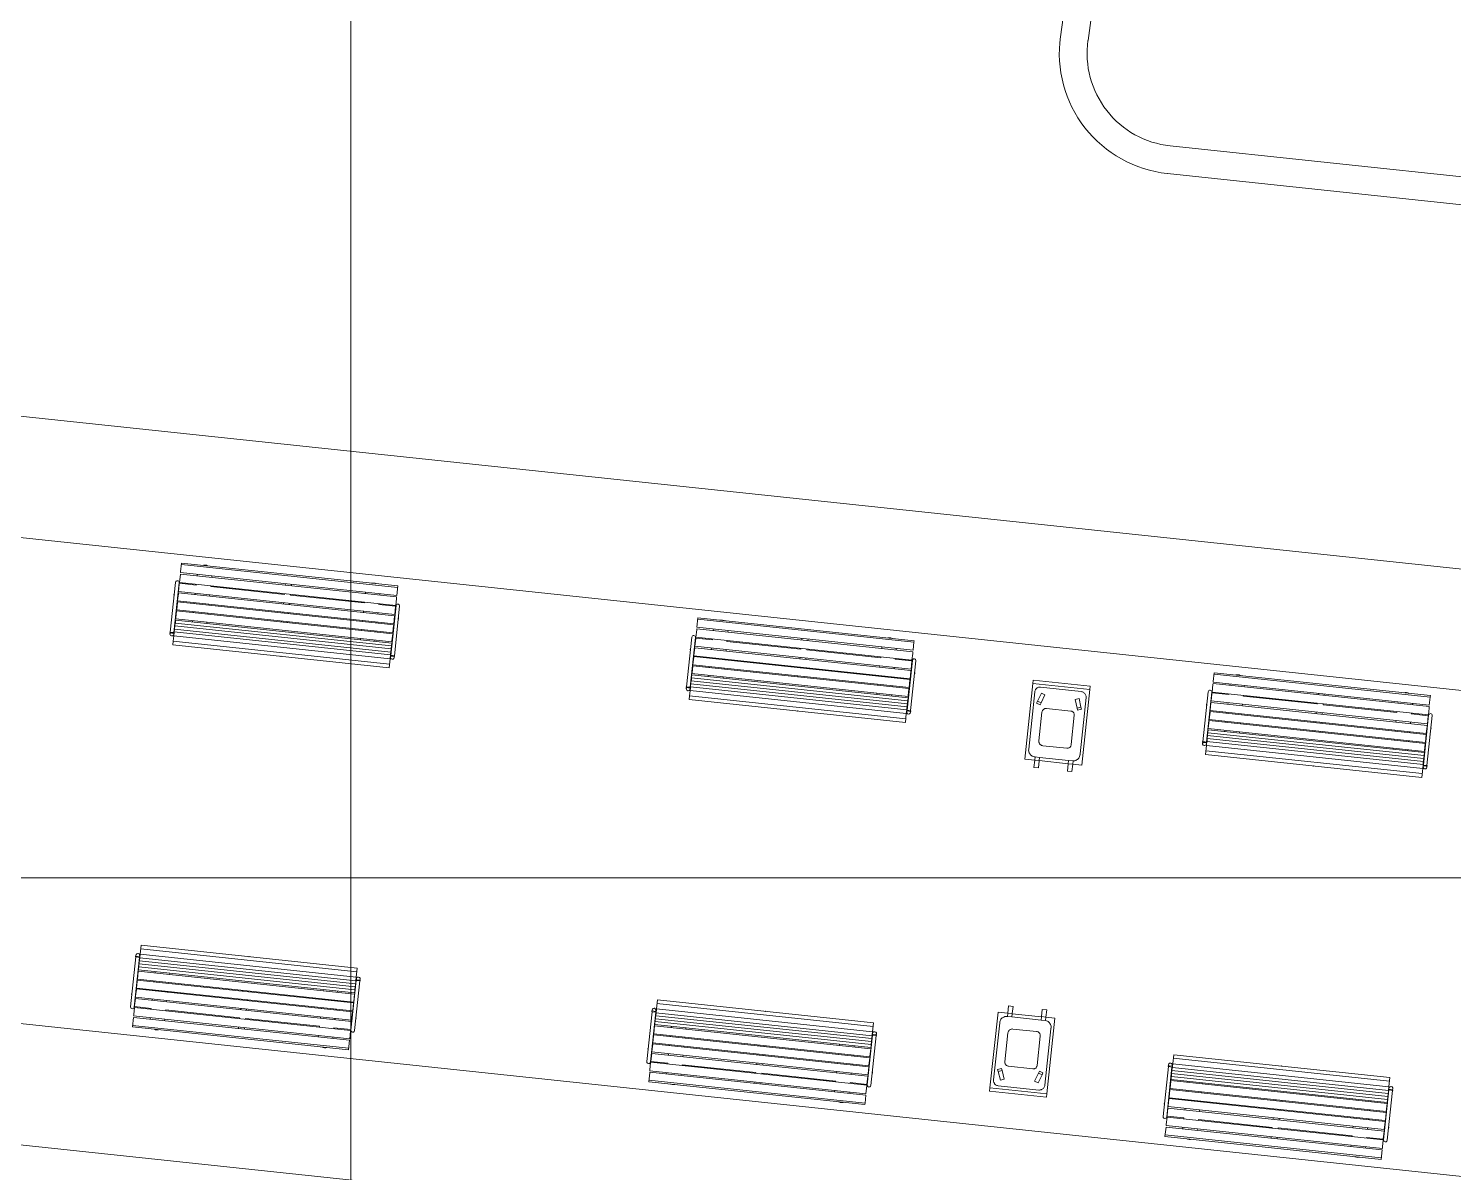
# Model space of a CAD drawing. Header units: metres. Extents: x 750 to 3116, y -341 to 1465.
# Drawn here: x 1615.86 to 1627.66, y 13.43 to 22.9 of the extents above; entities that cross this region are included whole.
import ezdxf

# ---------------------------------------------------------------- set-up
doc = ezdxf.new("R2010")
doc.units = ezdxf.units.M
for name, color, linetype, lineweight in [('Cycle road', 254, 'Continuous', 20), ('Footpath', 32, 'Continuous', 18), ('grid', 252, 'Continuous', 5), ('street fur', 33, 'Continuous', 15)]:
    doc.layers.add(name, color=color, linetype=linetype, lineweight=lineweight)

# ---------------------------------------------------------------- blocks, each defined once
blk = doc.blocks.new('Dustbin')
at = {"layer": 'street fur'}
for p, q in [((29865500, 12208874), (29865538, 12208874)), ((29865780, 12208874), (29865817, 12208874)), ((29865780, 12208846), (29865817, 12208846)), ((29865817, 12208846), (29865817, 12208873)), ((29865482, 12208396), (29865512, 12208407)), ((29865815, 12208396), (29865846, 12208385)), ((29865425, 12208243), (29865899, 12208243))]:
    blk.add_line(p, q, dxfattribs=at)
for points in [[(29865500, 12208873), (29865500, 12208874), (29865500, 12208934), (29865538, 12208934), (29865538, 12208874), (29865538, 12208873), (29865780, 12208873), (29865780, 12208874), (29865780, 12208934), (29865817, 12208934), (29865817, 12208874), (29865817, 12208873), (29865899, 12208873), (29865899, 12208243), (29865899, 12208216), (29865425, 12208216), (29865425, 12208243), (29865425, 12208873), (29865500, 12208873), (29865500, 12208846), (29865538, 12208846)], [(29865817, 12208846), (29865825, 12208846), (29865833, 12208844), (29865840, 12208842), (29865847, 12208838), (29865853, 12208834), (29865859, 12208829), (29865864, 12208823), (29865869, 12208817), (29865872, 12208810), (29865874, 12208803), (29865876, 12208795), (29865876, 12208787), (29865876, 12208311), (29865876, 12208305), (29865875, 12208299), (29865873, 12208294), (29865871, 12208289), (29865867, 12208284), (29865864, 12208280), (29865859, 12208276), (29865855, 12208273), (29865850, 12208270), (29865844, 12208269), (29865839, 12208268), (29865833, 12208267), (29865495, 12208267), (29865489, 12208268), (29865483, 12208269), (29865477, 12208271), (29865472, 12208273), (29865467, 12208277), (29865462, 12208281), (29865458, 12208285), (29865455, 12208290), (29865452, 12208295), (29865450, 12208301), (29865449, 12208307), (29865449, 12208313), (29865449, 12208781), (29865449, 12208796), (29865449, 12208796), (29865448, 12208788), (29865449, 12208781)], [(29865449, 12208796), (29865450, 12208804), (29865453, 12208811), (29865456, 12208818), (29865461, 12208824), (29865466, 12208830), (29865472, 12208835), (29865478, 12208839), (29865485, 12208843), (29865493, 12208845), (29865500, 12208846)]]:
    blk.add_lwpolyline(points, dxfattribs=at)
for points in [[(29865538, 12208846), (29865538, 12208873), (29865780, 12208873), (29865780, 12208846)], [(29865769, 12208437), (29865765, 12208437), (29865562, 12208437), (29865558, 12208437), (29865554, 12208438), (29865550, 12208439), (29865546, 12208441), (29865543, 12208443), (29865540, 12208446), (29865537, 12208449), (29865535, 12208453), (29865533, 12208456), (29865531, 12208460), (29865531, 12208465), (29865530, 12208469), (29865530, 12208713), (29865531, 12208718), (29865531, 12208722), (29865533, 12208726), (29865535, 12208730), (29865537, 12208734), (29865540, 12208737), (29865543, 12208740), (29865547, 12208743), (29865551, 12208745), (29865555, 12208746), (29865560, 12208747), (29865564, 12208747), (29865763, 12208747), (29865768, 12208747), (29865773, 12208746), (29865777, 12208744), (29865781, 12208742), (29865785, 12208740), (29865789, 12208737), (29865792, 12208733), (29865794, 12208729), (29865796, 12208725), (29865798, 12208721), (29865799, 12208716), (29865799, 12208711), (29865799, 12208471), (29865799, 12208467), (29865798, 12208462), (29865797, 12208458), (29865795, 12208454), (29865792, 12208450), (29865789, 12208447), (29865786, 12208444), (29865782, 12208441), (29865778, 12208439), (29865774, 12208438)], [(29865507, 12208423), (29865476, 12208412), (29865482, 12208396), (29865506, 12208326), (29865537, 12208337), (29865512, 12208407)], [(29865852, 12208401), (29865821, 12208412), (29865815, 12208396), (29865790, 12208327), (29865820, 12208315), (29865846, 12208385)]]:
    blk.add_lwpolyline(points, close=True, dxfattribs=at)

msp = doc.modelspace()

# ---------------------------------------------------------------- linework, layer by layer
at = {"layer": 'Cycle road', "color": 252, "linetype": 'Continuous', "lineweight": 20, "ltscale": 100, "true_color": 0x939598}
for p, q in [((1624.506, 23.562), (1624.404, 22.832)), ((1624.735, 23.538), (1624.632, 22.8))]:
    msp.add_line(p, q, dxfattribs=at)
at = {"layer": 'Cycle road', "color": 252, "true_color": 0x939598}
msp.add_line((1625.313, 21.928), (1679.299, 16.2), dxfattribs=at)
at = {"layer": 'Cycle road', "color": 252, "lineweight": 20, "true_color": 0x939598}
msp.add_line((1679.285, 15.97), (1625.289, 21.699), dxfattribs=at)
at = {"layer": 'Cycle road', "color": 252, "lineweight": 18, "true_color": 0x939598}
for p, q in [((1604.81, 20.855), (1631.457, 18.028)), ((1604.177, 14.889), (1630.824, 12.061))]:
    msp.add_line(p, q, dxfattribs=at)
at = {"layer": 'Cycle road', "color": 252, "lineweight": 20, "ltscale": 100, "true_color": 0x939598}
for radius in [1, 0.77]:
    msp.add_arc((1625.394, 22.694), radius, 172.0493, 263.9431, dxfattribs=at)
at = {"layer": 'Footpath', "color": 252, "true_color": 0x939598}
for p, q in [((1603.71, 19.967), (1632.346, 16.928)), ((1603.288, 15.989), (1631.924, 12.95))]:
    msp.add_line(p, q, dxfattribs=at)
at = {"layer": 'grid', "color": 252}
for points in [[(1618.528, -84.133), (1618.528, 115.867)], [(1493.528, 15.867), (1743.528, 15.867)]]:
    msp.add_lwpolyline(points, dxfattribs=at)
at = {"layer": 'street fur', "color": 252, "true_color": 0x939598}
for p, q in [((1617.118, 18.4), (1617.126, 18.474)), ((1618.914, 18.271), (1617.124, 18.461)), ((1618.916, 18.284), (1617.126, 18.474)), ((1617.076, 18.314), (1617.032, 17.902)), ((1617.062, 17.899), (1617.106, 18.311)), ((1617.101, 18.239), (1617.107, 18.298)), ((1617.107, 18.298), (1617.108, 18.304)), ((1617.108, 18.306), (1617.108, 18.304)), ((1617.247, 18.291), (1617.108, 18.306)), ((1617.109, 18.313), (1617.116, 18.383)), ((1617.109, 18.313), (1618.899, 18.123)), ((1618.906, 18.193), (1617.116, 18.383)), ((1617.117, 18.395), (1617.118, 18.4)), ((1617.117, 18.395), (1618.907, 18.205)), ((1617.248, 18.298), (1617.247, 18.291)), ((1617.257, 18.38), (1617.255, 18.368)), ((1617.375, 18.355), (1617.376, 18.368)), ((1617.988, 18.303), (1617.986, 18.291)), ((1618.036, 18.285), (1618.037, 18.298)), ((1617.093, 18.165), (1617.099, 18.219)), ((1617.096, 18.189), (1617.093, 18.189)), ((1617.096, 18.224), (1617.099, 18.224)), ((1617.1, 18.227), (1617.099, 18.224)), ((1617.099, 18.219), (1617.099, 18.224)), ((1618.89, 18.037), (1617.1, 18.227)), ((1617.101, 18.239), (1618.891, 18.049)), ((1617.24, 18.224), (1617.239, 18.212)), ((1617.358, 18.2), (1617.359, 18.212)), ((1617.367, 18.279), (1617.367, 18.286)), ((1617.978, 18.214), (1617.367, 18.279)), ((1617.979, 18.221), (1617.978, 18.214)), ((1618.028, 18.208), (1618.029, 18.215)), ((1618.639, 18.144), (1618.028, 18.209)), ((1618.649, 18.233), (1618.648, 18.22)), ((1618.767, 18.208), (1618.768, 18.22)), ((1618.905, 18.179), (1618.899, 18.123)), ((1618.906, 18.193), (1618.905, 18.186)), ((1618.905, 18.186), (1618.905, 18.179)), ((1618.916, 18.284), (1618.907, 18.205)), ((1617.078, 18.019), (1617.084, 18.078)), ((1618.874, 17.888), (1617.084, 18.078)), ((1617.085, 18.088), (1617.091, 18.148)), ((1617.085, 18.088), (1617.085, 18.086)), ((1618.875, 17.896), (1617.085, 18.086)), ((1617.091, 18.148), (1617.092, 18.152)), ((1618.882, 17.962), (1617.092, 18.152)), ((1617.093, 18.16), (1617.093, 18.165)), ((1617.093, 18.16), (1618.882, 17.97)), ((1617.224, 18.071), (1617.223, 18.063)), ((1617.232, 18.145), (1617.231, 18.138)), ((1617.342, 18.051), (1617.343, 18.058)), ((1617.35, 18.125), (1617.351, 18.133)), ((1617.963, 18.068), (1617.962, 18.06)), ((1617.971, 18.147), (1617.97, 18.135)), ((1618.012, 18.055), (1618.012, 18.062)), ((1618.019, 18.129), (1618.021, 18.142)), ((1618.632, 18.077), (1618.631, 18.064)), ((1618.64, 18.15), (1618.639, 18.143)), ((1618.75, 18.052), (1618.752, 18.064)), ((1618.759, 18.131), (1618.759, 18.138)), ((1618.898, 18.116), (1618.759, 18.131)), ((1618.902, 18.121), (1618.858, 17.708)), ((1618.888, 17.705), (1618.931, 18.118)), ((1618.898, 18.114), (1618.891, 18.049)), ((1618.898, 18.116), (1618.898, 18.114)), ((1617.071, 17.953), (1617.062, 17.872)), ((1617.071, 17.959), (1617.074, 17.984)), ((1617.071, 17.953), (1617.071, 17.959)), ((1618.86, 17.763), (1617.071, 17.953)), ((1618.863, 17.787), (1617.073, 17.977)), ((1617.074, 17.984), (1617.076, 18.001)), ((1618.866, 17.811), (1617.076, 18.001)), ((1617.077, 18.013), (1617.078, 18.019)), ((1617.077, 18.013), (1617.077, 18.011)), ((1618.867, 17.822), (1617.077, 18.011)), ((1617.215, 17.986), (1617.216, 17.997)), ((1617.335, 17.984), (1617.334, 17.974)), ((1617.955, 17.994), (1617.954, 17.986)), ((1618.004, 17.98), (1618.004, 17.988)), ((1618.624, 17.997), (1618.623, 17.99)), ((1618.742, 17.977), (1618.743, 17.985)), ((1618.881, 17.958), (1618.875, 17.898)), ((1618.882, 17.962), (1618.881, 17.958)), ((1618.889, 18.034), (1618.882, 17.97)), ((1618.889, 17.999), (1618.886, 18)), ((1618.89, 18.037), (1618.889, 18.034)), ((1618.889, 18.034), (1618.892, 18.034)), ((1621.393, 17.942), (1621.401, 18.02)), ((1621.393, 17.942), (1623.183, 17.752)), ((1623.19, 17.818), (1621.4, 18.008)), ((1623.191, 17.83), (1621.401, 18.02)), ((1617.029, 17.896), (1617.03, 17.902)), ((1617.029, 17.896), (1617.046, 17.894)), ((1617.047, 17.9), (1617.03, 17.902)), ((1617.045, 17.87), (1617.043, 17.87)), ((1617.046, 17.894), (1617.064, 17.892)), ((1617.047, 17.9), (1617.065, 17.898)), ((1617.054, 17.796), (1617.057, 17.827)), ((1617.057, 17.827), (1617.062, 17.871)), ((1617.057, 17.827), (1618.847, 17.637)), ((1618.852, 17.682), (1617.062, 17.872)), ((1617.062, 17.871), (1617.062, 17.872)), ((1618.855, 17.713), (1617.065, 17.903)), ((1618.858, 17.737), (1617.068, 17.927)), ((1618.607, 17.839), (1618.608, 17.849)), ((1618.616, 17.923), (1618.615, 17.915)), ((1618.727, 17.836), (1618.726, 17.826)), ((1618.735, 17.903), (1618.735, 17.911)), ((1618.868, 17.829), (1618.867, 17.824)), ((1618.867, 17.824), (1618.867, 17.822)), ((1618.868, 17.829), (1618.874, 17.888)), ((1618.875, 17.898), (1618.875, 17.896)), ((1621.351, 17.861), (1621.307, 17.448)), ((1621.337, 17.445), (1621.381, 17.858)), ((1621.376, 17.786), (1621.383, 17.85)), ((1621.383, 17.853), (1621.383, 17.85)), ((1621.523, 17.838), (1621.383, 17.853)), ((1621.384, 17.859), (1621.391, 17.922)), ((1621.384, 17.859), (1623.174, 17.669)), ((1621.392, 17.929), (1621.391, 17.922)), ((1623.182, 17.739), (1621.392, 17.929)), ((1621.523, 17.845), (1621.523, 17.838)), ((1621.532, 17.927), (1621.531, 17.914)), ((1621.642, 17.825), (1621.643, 17.832)), ((1622.254, 17.76), (1621.642, 17.825)), ((1621.65, 17.902), (1621.651, 17.914)), ((1622.263, 17.849), (1622.262, 17.837)), ((1622.311, 17.832), (1622.313, 17.844)), ((1623.191, 17.83), (1623.19, 17.818)), ((1617.054, 17.796), (1618.844, 17.607)), ((1618.855, 17.713), (1618.852, 17.687)), ((1618.889, 17.699), (1618.854, 17.703)), ((1618.856, 17.72), (1618.855, 17.713)), ((1618.873, 17.707), (1618.855, 17.709)), ((1618.856, 17.72), (1618.86, 17.763)), ((1618.864, 17.794), (1618.86, 17.763)), ((1618.864, 17.794), (1618.866, 17.811)), ((1618.873, 17.707), (1618.89, 17.705)), ((1618.889, 17.699), (1618.89, 17.705)), ((1621.368, 17.711), (1621.375, 17.771)), ((1621.371, 17.736), (1621.368, 17.736)), ((1621.368, 17.706), (1621.368, 17.711)), ((1621.368, 17.706), (1623.158, 17.516)), ((1621.372, 17.771), (1621.375, 17.77)), ((1621.375, 17.773), (1621.375, 17.771)), ((1623.165, 17.583), (1621.375, 17.773)), ((1621.376, 17.786), (1623.166, 17.596)), ((1621.516, 17.771), (1621.514, 17.759)), ((1621.634, 17.746), (1621.635, 17.758)), ((1622.254, 17.767), (1622.254, 17.76)), ((1622.303, 17.755), (1622.304, 17.762)), ((1622.915, 17.69), (1622.303, 17.755)), ((1622.924, 17.779), (1622.923, 17.767)), ((1623.042, 17.754), (1623.044, 17.766)), ((1623.18, 17.726), (1623.174, 17.669)), ((1623.181, 17.732), (1623.18, 17.726)), ((1623.182, 17.739), (1623.181, 17.732)), ((1623.19, 17.818), (1623.183, 17.756)), ((1623.183, 17.756), (1623.183, 17.752)), ((1618.852, 17.681), (1618.844, 17.607)), ((1618.852, 17.687), (1618.852, 17.682)), ((1618.852, 17.682), (1618.852, 17.681)), ((1618.87, 17.677), (1618.869, 17.677)), ((1621.353, 17.566), (1621.359, 17.624)), ((1623.149, 17.434), (1621.359, 17.624)), ((1621.36, 17.634), (1621.367, 17.694)), ((1621.36, 17.634), (1621.36, 17.632)), ((1623.15, 17.442), (1621.36, 17.632)), ((1623.157, 17.509), (1621.367, 17.699)), ((1621.367, 17.694), (1621.367, 17.699)), ((1621.499, 17.617), (1621.498, 17.61)), ((1621.507, 17.692), (1621.506, 17.684)), ((1621.618, 17.597), (1621.619, 17.605)), ((1621.626, 17.671), (1621.627, 17.679)), ((1622.238, 17.614), (1622.237, 17.606)), ((1622.247, 17.693), (1622.245, 17.681)), ((1622.287, 17.601), (1622.288, 17.609)), ((1622.295, 17.676), (1622.296, 17.688)), ((1622.908, 17.623), (1622.906, 17.611)), ((1622.916, 17.697), (1622.915, 17.69)), ((1623.026, 17.598), (1623.027, 17.61)), ((1623.034, 17.677), (1623.035, 17.684)), ((1623.173, 17.663), (1623.034, 17.677)), ((1623.177, 17.667), (1623.133, 17.255)), ((1623.163, 17.252), (1623.207, 17.664)), ((1623.165, 17.583), (1623.165, 17.581)), ((1623.173, 17.66), (1623.166, 17.596)), ((1623.173, 17.663), (1623.173, 17.66)), ((1621.341, 17.456), (1621.343, 17.474)), ((1621.343, 17.474), (1621.344, 17.482)), ((1623.133, 17.284), (1621.343, 17.474)), ((1621.344, 17.482), (1621.346, 17.499)), ((1621.346, 17.499), (1621.347, 17.506)), ((1623.136, 17.309), (1621.346, 17.499)), ((1621.347, 17.506), (1621.349, 17.523)), ((1621.349, 17.53), (1621.351, 17.547)), ((1621.349, 17.523), (1621.349, 17.53)), ((1623.138, 17.333), (1621.349, 17.523)), ((1623.141, 17.358), (1621.351, 17.547)), ((1621.352, 17.56), (1621.353, 17.566)), ((1621.352, 17.56), (1621.352, 17.558)), ((1623.142, 17.368), (1621.352, 17.558)), ((1621.49, 17.533), (1621.491, 17.543)), ((1621.611, 17.53), (1621.61, 17.52)), ((1622.23, 17.54), (1622.229, 17.532)), ((1622.279, 17.527), (1622.28, 17.535)), ((1622.892, 17.47), (1622.891, 17.462)), ((1622.899, 17.544), (1622.899, 17.536)), ((1623.018, 17.524), (1623.019, 17.531)), ((1623.157, 17.504), (1623.15, 17.444)), ((1623.157, 17.509), (1623.157, 17.504)), ((1623.164, 17.575), (1623.158, 17.516)), ((1623.164, 17.546), (1623.161, 17.546)), ((1623.165, 17.581), (1623.164, 17.575)), ((1623.165, 17.581), (1623.168, 17.58)), ((1625.66, 17.406), (1625.666, 17.469)), ((1625.667, 17.476), (1625.666, 17.469)), ((1627.457, 17.286), (1625.667, 17.476)), ((1625.668, 17.488), (1625.669, 17.493)), ((1625.668, 17.488), (1627.458, 17.298)), ((1625.669, 17.493), (1625.677, 17.566)), ((1627.465, 17.364), (1625.675, 17.554)), ((1627.467, 17.376), (1625.677, 17.566)), ((1625.808, 17.473), (1625.806, 17.461)), ((1621.322, 17.447), (1621.305, 17.448)), ((1621.305, 17.442), (1621.305, 17.448)), ((1621.305, 17.442), (1621.322, 17.441)), ((1621.32, 17.417), (1621.318, 17.417)), ((1621.322, 17.447), (1621.34, 17.445)), ((1621.322, 17.441), (1621.34, 17.439)), ((1621.329, 17.343), (1621.333, 17.373)), ((1621.333, 17.373), (1621.337, 17.417)), ((1621.333, 17.373), (1623.123, 17.183)), ((1621.338, 17.423), (1621.337, 17.418)), ((1623.127, 17.228), (1621.337, 17.418)), ((1621.337, 17.417), (1621.337, 17.418)), ((1621.338, 17.423), (1621.339, 17.432)), ((1621.339, 17.432), (1621.341, 17.449)), ((1621.341, 17.449), (1621.341, 17.456)), ((1623.131, 17.259), (1621.341, 17.449)), ((1622.883, 17.385), (1622.884, 17.395)), ((1623.003, 17.383), (1623.002, 17.372)), ((1623.01, 17.449), (1623.011, 17.457)), ((1623.139, 17.34), (1623.141, 17.358)), ((1623.143, 17.376), (1623.142, 17.37)), ((1623.142, 17.37), (1623.142, 17.368)), ((1623.143, 17.376), (1623.149, 17.43)), ((1623.149, 17.434), (1623.149, 17.43)), ((1623.15, 17.444), (1623.15, 17.442)), ((1625.627, 17.407), (1625.583, 16.994)), ((1625.613, 16.991), (1625.656, 17.404)), ((1625.652, 17.332), (1625.658, 17.39)), ((1625.658, 17.39), (1625.659, 17.396)), ((1625.659, 17.399), (1625.659, 17.396)), ((1625.798, 17.384), (1625.659, 17.399)), ((1625.66, 17.406), (1627.45, 17.216)), ((1625.799, 17.391), (1625.798, 17.384)), ((1625.917, 17.371), (1625.918, 17.378)), ((1626.529, 17.307), (1625.918, 17.371)), ((1625.926, 17.448), (1625.927, 17.461)), ((1626.539, 17.396), (1626.537, 17.383)), ((1626.587, 17.378), (1626.588, 17.39)), ((1627.465, 17.364), (1627.458, 17.298)), ((1627.467, 17.376), (1627.465, 17.364)), ((1621.329, 17.343), (1623.119, 17.153)), ((1623.131, 17.259), (1623.127, 17.228)), ((1623.165, 17.251), (1623.13, 17.255)), ((1623.147, 17.247), (1623.13, 17.249)), ((1623.131, 17.266), (1623.137, 17.316)), ((1623.131, 17.266), (1623.131, 17.259)), ((1623.137, 17.316), (1623.139, 17.34)), ((1623.164, 17.245), (1623.147, 17.247)), ((1623.164, 17.245), (1623.165, 17.251)), ((1625.642, 17.24), (1625.636, 17.179)), ((1625.642, 17.24), (1625.643, 17.245)), ((1625.643, 17.253), (1625.644, 17.257)), ((1625.643, 17.253), (1627.433, 17.063)), ((1627.433, 17.055), (1625.643, 17.245)), ((1625.644, 17.257), (1625.65, 17.317)), ((1625.647, 17.282), (1625.644, 17.282)), ((1625.647, 17.317), (1625.65, 17.317)), ((1625.651, 17.32), (1625.65, 17.317)), ((1627.441, 17.13), (1625.651, 17.32)), ((1625.652, 17.332), (1627.442, 17.142)), ((1625.783, 17.238), (1625.782, 17.23)), ((1625.791, 17.317), (1625.79, 17.305)), ((1625.909, 17.292), (1625.91, 17.304)), ((1626.522, 17.24), (1626.521, 17.227)), ((1626.53, 17.313), (1626.529, 17.306)), ((1626.57, 17.222), (1626.572, 17.234)), ((1626.579, 17.301), (1626.58, 17.308)), ((1627.19, 17.236), (1626.579, 17.301)), ((1627.191, 17.243), (1627.19, 17.236)), ((1627.2, 17.325), (1627.198, 17.313)), ((1627.31, 17.223), (1627.31, 17.23)), ((1627.318, 17.3), (1627.319, 17.313)), ((1627.456, 17.272), (1627.45, 17.216)), ((1627.457, 17.286), (1627.456, 17.279)), ((1627.456, 17.279), (1627.456, 17.272)), ((1623.127, 17.227), (1623.119, 17.153)), ((1623.127, 17.228), (1623.127, 17.227)), ((1623.146, 17.223), (1623.144, 17.223)), ((1625.628, 17.106), (1625.635, 17.171)), ((1627.425, 16.981), (1625.635, 17.171)), ((1627.426, 16.989), (1625.636, 17.179)), ((1625.775, 17.164), (1625.774, 17.156)), ((1625.893, 17.143), (1625.894, 17.151)), ((1625.901, 17.218), (1625.902, 17.225)), ((1626.514, 17.16), (1626.513, 17.153)), ((1626.562, 17.147), (1626.563, 17.155)), ((1627.183, 17.169), (1627.182, 17.157)), ((1627.301, 17.144), (1627.303, 17.157)), ((1627.449, 17.209), (1627.31, 17.224)), ((1627.452, 17.214), (1627.409, 16.801)), ((1627.44, 17.121), (1627.433, 17.063)), ((1627.438, 16.798), (1627.482, 17.211)), ((1627.441, 17.13), (1627.44, 17.121)), ((1627.44, 17.127), (1627.443, 17.127)), ((1627.449, 17.206), (1627.442, 17.142)), ((1627.449, 17.209), (1627.449, 17.206)), ((1625.58, 16.989), (1625.581, 16.995)), ((1625.598, 16.993), (1625.581, 16.995)), ((1625.598, 16.993), (1625.616, 16.991)), ((1625.614, 16.978), (1625.617, 17.003)), ((1627.406, 16.806), (1625.616, 16.995)), ((1625.617, 17.003), (1625.619, 17.02)), ((1625.619, 17.02), (1625.621, 17.045)), ((1627.409, 16.83), (1625.619, 17.02)), ((1625.621, 17.045), (1625.622, 17.052)), ((1627.411, 16.855), (1625.621, 17.045)), ((1625.622, 17.052), (1625.627, 17.094)), ((1627.414, 16.879), (1625.624, 17.069)), ((1627.417, 16.904), (1625.627, 17.094)), ((1625.628, 17.106), (1625.628, 17.104)), ((1627.418, 16.914), (1625.628, 17.104)), ((1625.766, 17.079), (1625.767, 17.089)), ((1625.886, 17.077), (1625.885, 17.066)), ((1626.506, 17.086), (1626.505, 17.078)), ((1626.555, 17.073), (1626.555, 17.081)), ((1627.167, 17.016), (1627.166, 17.008)), ((1627.175, 17.09), (1627.174, 17.083)), ((1627.285, 16.995), (1627.286, 17.003)), ((1627.293, 17.07), (1627.294, 17.078)), ((1627.433, 17.055), (1627.426, 16.991)), ((1627.44, 17.092), (1627.437, 17.092)), ((1625.58, 16.989), (1625.597, 16.987)), ((1625.595, 16.963), (1625.594, 16.963)), ((1625.597, 16.987), (1625.615, 16.985)), ((1625.605, 16.889), (1625.613, 16.964)), ((1625.605, 16.889), (1627.395, 16.699)), ((1625.608, 16.92), (1627.398, 16.73)), ((1625.613, 16.969), (1625.614, 16.978)), ((1625.613, 16.969), (1625.613, 16.964)), ((1627.403, 16.774), (1625.613, 16.964)), ((1625.613, 16.964), (1625.613, 16.964)), ((1627.158, 16.931), (1627.159, 16.942)), ((1627.278, 16.929), (1627.277, 16.919)), ((1627.412, 16.862), (1627.414, 16.879)), ((1627.415, 16.887), (1627.414, 16.879)), ((1627.415, 16.887), (1627.417, 16.904)), ((1627.418, 16.922), (1627.424, 16.976)), ((1627.418, 16.922), (1627.418, 16.916)), ((1627.418, 16.916), (1627.418, 16.914)), ((1627.425, 16.981), (1627.424, 16.976)), ((1627.426, 16.991), (1627.426, 16.989)), ((1627.403, 16.774), (1627.395, 16.699)), ((1627.406, 16.806), (1627.403, 16.774)), ((1627.403, 16.774), (1627.403, 16.774)), ((1627.44, 16.792), (1627.405, 16.795)), ((1627.407, 16.813), (1627.406, 16.806)), ((1627.44, 16.798), (1627.406, 16.801)), ((1627.407, 16.813), (1627.41, 16.838)), ((1627.41, 16.838), (1627.412, 16.862)), ((1627.421, 16.77), (1627.42, 16.77)), ((1627.44, 16.792), (1627.44, 16.798)), ((1616.765, 15.24), (1616.764, 15.24)), ((1616.782, 15.235), (1616.776, 15.18)), ((1616.79, 15.31), (1616.782, 15.236)), ((1616.782, 15.236), (1616.782, 15.235)), ((1618.572, 15.045), (1616.782, 15.235)), ((1616.787, 15.28), (1618.577, 15.09)), ((1616.79, 15.31), (1618.58, 15.12)), ((1616.747, 15.212), (1616.703, 14.799)), ((1616.733, 14.796), (1616.776, 15.209)), ((1616.745, 15.218), (1616.78, 15.215)), ((1616.745, 15.218), (1616.745, 15.212)), ((1616.779, 15.209), (1616.745, 15.212)), ((1616.775, 15.171), (1616.768, 15.106)), ((1618.558, 14.916), (1616.768, 15.106)), ((1618.561, 14.94), (1616.771, 15.13)), ((1618.564, 14.964), (1616.774, 15.154)), ((1616.776, 15.18), (1616.775, 15.171)), ((1618.566, 14.99), (1616.776, 15.18)), ((1618.569, 15.014), (1616.779, 15.204)), ((1618.572, 15.046), (1618.58, 15.12)), ((1616.759, 15.013), (1616.752, 14.954)), ((1616.759, 15.019), (1616.759, 15.021)), ((1618.549, 14.831), (1616.759, 15.021)), ((1616.759, 15.019), (1616.759, 15.013)), ((1616.767, 15.093), (1616.76, 15.029)), ((1618.55, 14.839), (1616.76, 15.029)), ((1616.767, 15.093), (1616.767, 15.095)), ((1618.557, 14.905), (1616.767, 15.095)), ((1616.899, 15.006), (1616.899, 15.014)), ((1616.908, 15.091), (1616.907, 15.081)), ((1617.019, 15.001), (1617.018, 14.994)), ((1617.026, 15.068), (1617.027, 15.078)), ((1618.572, 15.018), (1618.528, 14.605)), ((1618.558, 14.602), (1618.602, 15.015)), ((1618.565, 14.982), (1618.568, 15.007)), ((1618.568, 15.007), (1618.569, 15.014)), ((1618.572, 15.045), (1618.569, 15.014)), ((1618.604, 15.015), (1618.569, 15.018)), ((1618.605, 15.021), (1618.57, 15.024)), ((1618.572, 15.045), (1618.572, 15.046)), ((1618.591, 15.046), (1618.589, 15.046)), ((1618.605, 15.021), (1618.604, 15.015)), ((1616.742, 14.883), (1616.745, 14.883)), ((1616.744, 14.88), (1616.745, 14.882)), ((1618.534, 14.69), (1616.744, 14.88)), ((1616.751, 14.942), (1616.745, 14.888)), ((1616.748, 14.918), (1616.745, 14.918)), ((1616.745, 14.888), (1616.745, 14.882)), ((1616.752, 14.947), (1616.751, 14.942)), ((1618.542, 14.765), (1616.752, 14.954)), ((1616.752, 14.947), (1618.542, 14.757)), ((1616.891, 14.932), (1616.892, 14.94)), ((1617.011, 14.927), (1617.01, 14.919)), ((1617.63, 14.929), (1617.63, 14.937)), ((1617.68, 14.931), (1617.679, 14.923)), ((1618.3, 14.943), (1618.299, 14.933)), ((1618.418, 14.92), (1618.419, 14.931)), ((1618.557, 14.903), (1618.551, 14.844)), ((1618.557, 14.903), (1618.557, 14.905)), ((1618.56, 14.933), (1618.558, 14.916)), ((1618.56, 14.933), (1618.561, 14.94)), ((1618.564, 14.964), (1618.561, 14.94)), ((1618.565, 14.982), (1618.564, 14.964)), ((1616.735, 14.79), (1616.729, 14.738)), ((1616.735, 14.794), (1618.525, 14.604)), ((1616.735, 14.794), (1616.735, 14.79)), ((1616.737, 14.809), (1616.736, 14.803)), ((1616.736, 14.801), (1616.736, 14.803)), ((1616.875, 14.786), (1616.736, 14.801)), ((1616.743, 14.868), (1616.737, 14.809)), ((1616.743, 14.868), (1618.533, 14.678)), ((1616.875, 14.779), (1616.875, 14.786)), ((1616.882, 14.853), (1616.884, 14.865)), ((1616.995, 14.773), (1616.994, 14.766)), ((1617.606, 14.708), (1616.995, 14.773)), ((1617.003, 14.852), (1617.002, 14.84)), ((1617.613, 14.775), (1617.615, 14.788)), ((1617.622, 14.855), (1617.622, 14.862)), ((1617.664, 14.782), (1617.663, 14.77)), ((1617.672, 14.857), (1617.671, 14.849)), ((1618.283, 14.784), (1618.284, 14.792)), ((1618.291, 14.858), (1618.292, 14.866)), ((1618.403, 14.779), (1618.402, 14.772)), ((1618.411, 14.854), (1618.41, 14.846)), ((1618.534, 14.69), (1618.542, 14.757)), ((1618.542, 14.765), (1618.543, 14.769)), ((1618.549, 14.829), (1618.543, 14.769)), ((1618.549, 14.829), (1618.549, 14.831)), ((1618.55, 14.839), (1618.551, 14.844)), ((1621.022, 14.758), (1620.978, 14.346)), ((1621.008, 14.343), (1621.052, 14.755)), ((1621.021, 14.765), (1621.02, 14.759)), ((1621.055, 14.755), (1621.02, 14.759)), ((1621.021, 14.765), (1621.055, 14.761)), ((1621.041, 14.787), (1621.039, 14.787)), ((1621.057, 14.777), (1621.052, 14.726)), ((1622.844, 14.56), (1621.054, 14.75)), ((1621.057, 14.777), (1621.058, 14.782)), ((1621.066, 14.857), (1621.058, 14.782)), ((1622.848, 14.592), (1621.058, 14.782)), ((1621.058, 14.782), (1621.058, 14.782)), ((1621.062, 14.826), (1622.852, 14.636)), ((1621.066, 14.857), (1622.856, 14.667)), ((1616.727, 14.712), (1616.718, 14.633)), ((1618.508, 14.443), (1616.718, 14.633)), ((1618.51, 14.456), (1616.72, 14.645)), ((1616.727, 14.712), (1618.517, 14.522)), ((1616.728, 14.724), (1616.729, 14.731)), ((1618.518, 14.534), (1616.728, 14.724)), ((1616.729, 14.738), (1616.729, 14.731)), ((1616.866, 14.697), (1616.867, 14.709)), ((1616.986, 14.697), (1616.985, 14.684)), ((1617.605, 14.702), (1617.606, 14.709)), ((1617.656, 14.703), (1617.655, 14.696)), ((1618.267, 14.638), (1617.656, 14.703)), ((1618.267, 14.631), (1618.267, 14.638)), ((1618.275, 14.705), (1618.276, 14.717)), ((1618.395, 14.705), (1618.394, 14.692)), ((1618.526, 14.613), (1618.533, 14.678)), ((1618.535, 14.693), (1618.538, 14.692)), ((1618.541, 14.727), (1618.538, 14.727)), ((1621.043, 14.642), (1621.036, 14.575)), ((1622.833, 14.452), (1621.043, 14.642)), ((1621.048, 14.694), (1621.044, 14.652)), ((1622.834, 14.462), (1621.044, 14.652)), ((1622.836, 14.487), (1621.046, 14.677)), ((1621.049, 14.7), (1621.048, 14.694)), ((1621.051, 14.718), (1621.049, 14.7)), ((1622.839, 14.511), (1621.049, 14.7)), ((1621.052, 14.726), (1621.051, 14.718)), ((1622.842, 14.536), (1621.052, 14.726)), ((1621.183, 14.637), (1621.182, 14.627)), ((1622.848, 14.592), (1622.856, 14.667)), ((1617.597, 14.619), (1617.598, 14.632)), ((1617.648, 14.626), (1617.646, 14.614)), ((1618.258, 14.549), (1618.259, 14.561)), ((1618.379, 14.549), (1618.377, 14.536)), ((1618.387, 14.626), (1618.386, 14.619)), ((1618.526, 14.611), (1618.387, 14.625)), ((1618.508, 14.443), (1618.517, 14.522)), ((1618.518, 14.534), (1618.525, 14.6)), ((1618.525, 14.6), (1618.525, 14.604)), ((1618.526, 14.611), (1618.526, 14.613)), ((1621.034, 14.56), (1621.028, 14.501)), ((1621.035, 14.565), (1621.034, 14.56)), ((1621.035, 14.565), (1621.035, 14.567)), ((1622.825, 14.377), (1621.035, 14.567)), ((1622.826, 14.385), (1621.036, 14.575)), ((1621.174, 14.553), (1621.175, 14.56)), ((1621.294, 14.548), (1621.293, 14.54)), ((1621.301, 14.614), (1621.302, 14.625)), ((1622.848, 14.564), (1622.804, 14.152)), ((1622.834, 14.148), (1622.878, 14.561)), ((1622.848, 14.592), (1622.836, 14.487)), ((1622.88, 14.567), (1622.845, 14.571)), ((1622.88, 14.561), (1622.845, 14.565)), ((1622.848, 14.592), (1622.848, 14.592)), ((1622.867, 14.592), (1622.865, 14.593)), ((1622.88, 14.567), (1622.88, 14.561)), ((1621.019, 14.414), (1621.012, 14.35)), ((1621.017, 14.43), (1621.02, 14.429)), ((1621.019, 14.414), (1622.809, 14.224)), ((1621.027, 14.489), (1621.02, 14.429)), ((1621.02, 14.426), (1621.02, 14.429)), ((1622.81, 14.236), (1621.02, 14.426)), ((1621.024, 14.464), (1621.021, 14.464)), ((1621.027, 14.493), (1622.817, 14.303)), ((1621.027, 14.493), (1621.027, 14.489)), ((1622.818, 14.311), (1621.028, 14.501)), ((1621.158, 14.399), (1621.159, 14.411)), ((1621.166, 14.478), (1621.167, 14.486)), ((1621.278, 14.399), (1621.277, 14.387)), ((1621.286, 14.473), (1621.286, 14.466)), ((1621.897, 14.401), (1621.898, 14.408)), ((1621.905, 14.475), (1621.906, 14.483)), ((1621.948, 14.403), (1621.947, 14.396)), ((1621.956, 14.478), (1621.955, 14.47)), ((1622.566, 14.405), (1622.567, 14.413)), ((1622.575, 14.49), (1622.574, 14.479)), ((1622.686, 14.4), (1622.686, 14.392)), ((1622.694, 14.467), (1622.695, 14.477)), ((1622.833, 14.452), (1622.826, 14.39)), ((1622.836, 14.479), (1622.834, 14.462)), ((1622.836, 14.479), (1622.836, 14.487)), ((1625.341, 14.403), (1625.333, 14.329)), ((1625.341, 14.403), (1627.131, 14.213)), ((1621.01, 14.337), (1621.004, 14.277)), ((1621.011, 14.34), (1621.01, 14.337)), ((1621.011, 14.34), (1622.801, 14.15)), ((1621.012, 14.347), (1621.012, 14.35)), ((1621.151, 14.332), (1621.012, 14.347)), ((1621.15, 14.325), (1621.151, 14.332)), ((1621.27, 14.32), (1621.269, 14.313)), ((1621.882, 14.255), (1621.27, 14.32)), ((1621.889, 14.322), (1621.89, 14.334)), ((1621.94, 14.329), (1621.938, 14.316)), ((1622.558, 14.331), (1622.559, 14.338)), ((1622.679, 14.326), (1622.678, 14.318)), ((1622.817, 14.303), (1622.811, 14.245)), ((1622.825, 14.375), (1622.818, 14.316)), ((1622.818, 14.311), (1622.818, 14.316)), ((1622.825, 14.375), (1622.825, 14.377)), ((1622.826, 14.385), (1622.826, 14.39)), ((1625.297, 14.305), (1625.254, 13.892)), ((1625.283, 13.889), (1625.327, 14.302)), ((1625.296, 14.311), (1625.295, 14.305)), ((1625.33, 14.301), (1625.295, 14.305)), ((1625.296, 14.311), (1625.331, 14.307)), ((1625.316, 14.333), (1625.315, 14.333)), ((1625.329, 14.29), (1625.324, 14.247)), ((1625.33, 14.297), (1625.329, 14.29)), ((1625.332, 14.314), (1625.33, 14.297)), ((1627.12, 14.107), (1625.33, 14.297)), ((1625.333, 14.323), (1625.332, 14.314)), ((1625.333, 14.329), (1625.333, 14.328)), ((1627.123, 14.138), (1625.333, 14.328)), ((1625.333, 14.323), (1625.333, 14.328)), ((1625.338, 14.373), (1627.128, 14.183)), ((1621.002, 14.253), (1620.994, 14.179)), ((1622.784, 13.99), (1620.994, 14.179)), ((1622.785, 14.002), (1620.995, 14.192)), ((1621.002, 14.258), (1622.792, 14.068)), ((1621.002, 14.258), (1621.002, 14.253)), ((1621.003, 14.27), (1621.004, 14.277)), ((1622.793, 14.08), (1621.003, 14.27)), ((1621.141, 14.243), (1621.143, 14.256)), ((1621.262, 14.243), (1621.261, 14.23)), ((1621.872, 14.166), (1621.874, 14.178)), ((1621.881, 14.248), (1621.882, 14.255)), ((1621.923, 14.173), (1621.922, 14.16)), ((1621.931, 14.25), (1621.931, 14.243)), ((1622.543, 14.184), (1621.931, 14.249)), ((1622.542, 14.178), (1622.543, 14.185)), ((1622.55, 14.251), (1622.551, 14.264)), ((1622.662, 14.172), (1622.662, 14.165)), ((1622.801, 14.157), (1622.662, 14.172)), ((1622.671, 14.251), (1622.669, 14.239)), ((1622.801, 14.157), (1622.809, 14.224)), ((1622.81, 14.239), (1622.811, 14.245)), ((1622.81, 14.236), (1622.81, 14.239)), ((1622.81, 14.239), (1622.813, 14.239)), ((1622.817, 14.273), (1622.814, 14.274)), ((1625.317, 14.18), (1625.312, 14.126)), ((1625.318, 14.186), (1625.317, 14.18)), ((1625.318, 14.186), (1625.318, 14.188)), ((1627.108, 13.998), (1625.318, 14.188)), ((1625.321, 14.216), (1625.319, 14.198)), ((1627.109, 14.008), (1625.319, 14.198)), ((1625.322, 14.223), (1625.321, 14.216)), ((1625.324, 14.24), (1625.322, 14.223)), ((1627.112, 14.033), (1625.322, 14.223)), ((1627.114, 14.057), (1625.324, 14.247)), ((1625.324, 14.247), (1625.324, 14.24)), ((1627.117, 14.082), (1625.327, 14.272)), ((1625.459, 14.184), (1625.457, 14.173)), ((1625.577, 14.161), (1625.578, 14.171)), ((1627.123, 14.139), (1627.131, 14.213)), ((1622.533, 14.095), (1622.535, 14.108)), ((1622.654, 14.095), (1622.653, 14.083)), ((1622.785, 14.002), (1622.792, 14.068)), ((1622.793, 14.08), (1622.8, 14.147)), ((1622.8, 14.147), (1622.801, 14.15)), ((1625.304, 14.052), (1625.303, 14.047)), ((1627.093, 13.857), (1625.303, 14.047)), ((1625.31, 14.112), (1625.304, 14.052)), ((1625.31, 14.112), (1625.31, 14.114)), ((1627.1, 13.924), (1625.31, 14.114)), ((1625.312, 14.126), (1625.311, 14.122)), ((1627.101, 13.932), (1625.311, 14.122)), ((1625.45, 14.099), (1625.45, 14.107)), ((1625.57, 14.094), (1625.569, 14.086)), ((1627.123, 14.111), (1627.079, 13.698)), ((1627.109, 13.695), (1627.153, 14.107)), ((1627.114, 14.05), (1627.112, 14.033)), ((1627.119, 14.1), (1627.114, 14.057)), ((1627.114, 14.05), (1627.114, 14.057)), ((1627.119, 14.1), (1627.12, 14.107)), ((1627.123, 14.138), (1627.12, 14.107)), ((1627.155, 14.107), (1627.12, 14.111)), ((1627.156, 14.113), (1627.121, 14.117)), ((1627.123, 14.138), (1627.123, 14.139)), ((1627.142, 14.139), (1627.14, 14.139)), ((1627.156, 14.113), (1627.155, 14.107)), ((1622.784, 13.99), (1622.785, 14.002)), ((1625.294, 13.96), (1625.288, 13.902)), ((1625.293, 13.976), (1625.296, 13.976)), ((1625.294, 13.96), (1627.084, 13.77)), ((1625.295, 13.973), (1625.296, 13.975)), ((1627.085, 13.783), (1625.295, 13.973)), ((1625.302, 14.035), (1625.296, 13.981)), ((1625.299, 14.01), (1625.296, 14.011)), ((1625.296, 13.981), (1625.296, 13.975)), ((1625.303, 14.04), (1625.302, 14.035)), ((1625.303, 14.04), (1627.092, 13.85)), ((1625.433, 13.946), (1625.435, 13.958)), ((1625.442, 14.025), (1625.443, 14.032)), ((1625.554, 13.945), (1625.553, 13.933)), ((1625.562, 14.02), (1625.561, 14.012)), ((1626.173, 13.947), (1626.173, 13.955)), ((1626.18, 14.021), (1626.181, 14.029)), ((1626.223, 13.95), (1626.222, 13.942)), ((1626.231, 14.024), (1626.23, 14.016)), ((1626.842, 13.951), (1626.843, 13.959)), ((1626.851, 14.036), (1626.85, 14.026)), ((1626.962, 13.946), (1626.961, 13.938)), ((1626.969, 14.013), (1626.97, 14.023)), ((1627.101, 13.932), (1627.108, 13.996)), ((1627.108, 13.996), (1627.108, 13.998)), ((1627.111, 14.026), (1627.109, 14.008)), ((1627.111, 14.026), (1627.112, 14.033)), ((1625.279, 13.817), (1625.28, 13.824)), ((1627.069, 13.627), (1625.279, 13.817)), ((1625.286, 13.887), (1625.28, 13.824)), ((1625.286, 13.887), (1627.076, 13.697)), ((1625.288, 13.902), (1625.287, 13.896)), ((1625.287, 13.893), (1625.287, 13.896)), ((1625.426, 13.879), (1625.287, 13.893)), ((1625.425, 13.872), (1625.426, 13.879)), ((1625.546, 13.866), (1625.545, 13.859)), ((1626.157, 13.801), (1625.546, 13.866)), ((1626.164, 13.868), (1626.166, 13.88)), ((1626.215, 13.875), (1626.214, 13.863)), ((1626.825, 13.798), (1626.827, 13.81)), ((1626.834, 13.877), (1626.835, 13.885)), ((1626.954, 13.872), (1626.953, 13.864)), ((1627.085, 13.783), (1627.092, 13.845)), ((1627.092, 13.82), (1627.089, 13.82)), ((1627.092, 13.845), (1627.092, 13.85)), ((1627.093, 13.857), (1627.094, 13.862)), ((1627.1, 13.922), (1627.094, 13.862)), ((1627.1, 13.922), (1627.1, 13.924)), ((1625.278, 13.804), (1625.269, 13.726)), ((1627.059, 13.536), (1625.269, 13.726)), ((1627.06, 13.548), (1625.271, 13.738)), ((1625.278, 13.804), (1627.067, 13.614)), ((1625.417, 13.789), (1625.418, 13.802)), ((1625.537, 13.789), (1625.536, 13.777)), ((1626.148, 13.712), (1626.149, 13.724)), ((1626.156, 13.794), (1626.157, 13.801)), ((1626.199, 13.719), (1626.197, 13.707)), ((1626.207, 13.796), (1626.206, 13.789)), ((1626.818, 13.731), (1626.207, 13.796)), ((1626.818, 13.724), (1626.818, 13.731)), ((1626.938, 13.718), (1626.937, 13.711)), ((1627.077, 13.703), (1626.938, 13.718)), ((1626.946, 13.797), (1626.945, 13.785)), ((1627.076, 13.697), (1627.07, 13.64)), ((1627.077, 13.706), (1627.084, 13.766)), ((1627.077, 13.703), (1627.077, 13.706)), ((1627.084, 13.766), (1627.084, 13.77)), ((1627.086, 13.785), (1627.089, 13.785)), ((1626.809, 13.642), (1626.81, 13.654)), ((1626.93, 13.641), (1626.928, 13.629)), ((1627.059, 13.536), (1627.067, 13.614)), ((1627.069, 13.627), (1627.07, 13.634)), ((1627.07, 13.634), (1627.07, 13.64))]:
    msp.add_line(p, q, dxfattribs=at)
for points in [[(1617.306, 18.455), (1617.308, 18.455), (1617.313, 18.456), (1617.319, 18.456), (1617.325, 18.455)], [(1617.325, 18.455), (1617.331, 18.455), (1617.336, 18.453), (1617.342, 18.451), (1617.343, 18.451)], [(1618.698, 18.307), (1618.7, 18.307), (1618.706, 18.308), (1618.711, 18.308), (1618.717, 18.308)], [(1618.717, 18.308), (1618.723, 18.307), (1618.729, 18.306), (1618.734, 18.304), (1618.736, 18.303)], [(1621.582, 18.001), (1621.583, 18.001), (1621.589, 18.002), (1621.595, 18.002), (1621.6, 18.002)], [(1621.6, 18.002), (1621.606, 18.001), (1621.612, 17.999), (1621.617, 17.997), (1621.618, 17.997)], [(1622.973, 17.853), (1622.975, 17.854), (1622.981, 17.855), (1622.987, 17.855), (1622.993, 17.854)], [(1622.993, 17.854), (1622.998, 17.854), (1623.004, 17.852), (1623.01, 17.85), (1623.012, 17.849)], [(1625.857, 17.547), (1625.858, 17.547), (1625.864, 17.548), (1625.87, 17.548), (1625.876, 17.548)], [(1625.876, 17.548), (1625.882, 17.547), (1625.887, 17.546), (1625.893, 17.544), (1625.894, 17.543)], [(1627.248, 17.4), (1627.251, 17.4), (1627.257, 17.401), (1627.262, 17.401), (1627.268, 17.401)], [(1627.268, 17.401), (1627.274, 17.4), (1627.279, 17.398), (1627.285, 17.396), (1627.287, 17.395)], [(1616.899, 14.614), (1616.9, 14.614), (1616.906, 14.612), (1616.911, 14.61), (1616.917, 14.609)], [(1616.917, 14.609), (1616.923, 14.609), (1616.928, 14.609), (1616.934, 14.61), (1616.935, 14.61)], [(1618.29, 14.466), (1618.292, 14.465), (1618.298, 14.463), (1618.303, 14.462), (1618.309, 14.461)], [(1618.309, 14.461), (1618.315, 14.461), (1618.321, 14.461), (1618.327, 14.462), (1618.329, 14.462)], [(1621.174, 14.16), (1621.175, 14.16), (1621.181, 14.158), (1621.187, 14.156), (1621.192, 14.156)], [(1621.192, 14.156), (1621.198, 14.155), (1621.204, 14.155), (1621.21, 14.156), (1621.211, 14.156)], [(1622.566, 14.013), (1622.568, 14.012), (1622.573, 14.01), (1622.579, 14.008), (1622.584, 14.007)], [(1622.584, 14.007), (1622.59, 14.007), (1622.596, 14.007), (1622.602, 14.008), (1622.604, 14.009)], [(1625.45, 13.707), (1625.451, 13.706), (1625.456, 13.704), (1625.462, 13.703), (1625.468, 13.702)], [(1625.468, 13.702), (1625.474, 13.702), (1625.479, 13.702), (1625.485, 13.703), (1625.486, 13.703)], [(1626.841, 13.559), (1626.843, 13.558), (1626.849, 13.556), (1626.854, 13.555), (1626.86, 13.554)], [(1626.86, 13.554), (1626.866, 13.553), (1626.872, 13.554), (1626.877, 13.555), (1626.88, 13.555)]]:
    msp.add_lwpolyline(points, dxfattribs=at)
for centre, start, end in [((1617.091, 18.313), 353.9431, 173.9431), ((1618.916, 18.119), 353.9431, 173.9431), ((1617.044, 17.885), 136.9625, 263.9431), ((1617.046, 17.885), 263.9431, 30.9238), ((1621.366, 17.859), 353.9431, 173.9431), ((1618.87, 17.692), 136.9625, 263.9431), ((1618.872, 17.692), 263.9431, 30.9238), ((1623.192, 17.666), 353.9431, 173.9431), ((1621.32, 17.432), 136.9625, 263.9431), ((1621.322, 17.432), 263.9431, 30.9238), ((1625.642, 17.406), 353.9431, 173.9431), ((1623.146, 17.238), 136.9625, 263.9431), ((1623.147, 17.238), 263.9431, 30.9238), ((1627.467, 17.212), 353.9431, 173.9431), ((1625.595, 16.978), 136.9625, 263.9431), ((1625.597, 16.978), 263.9431, 30.9238), ((1627.421, 16.785), 136.9625, 263.9431), ((1627.423, 16.784), 263.9431, 30.9238), ((1616.762, 15.225), 83.9431, 210.9238), ((1616.764, 15.225), 316.9625, 83.9431), ((1618.588, 15.031), 83.9431, 210.9238), ((1618.59, 15.031), 316.9625, 83.9431), ((1616.718, 14.798), 173.9431, 353.9431), ((1621.038, 14.772), 83.9431, 210.9238), ((1621.039, 14.772), 316.9625, 83.9431), ((1618.543, 14.604), 173.9431, 353.9431), ((1622.863, 14.578), 83.9431, 210.9238), ((1622.865, 14.578), 316.9625, 83.9431), ((1620.993, 14.344), 173.9431, 353.9431), ((1625.313, 14.318), 83.9431, 210.9238), ((1625.315, 14.318), 316.9625, 83.9431), ((1622.819, 14.15), 173.9431, 353.9431), ((1627.139, 14.124), 83.9431, 210.9238), ((1627.141, 14.124), 316.9625, 83.9431), ((1625.269, 13.89), 173.9431, 353.9431), ((1627.094, 13.696), 173.9431, 353.9431)]:
    msp.add_arc(centre, 0.015, start, end, dxfattribs=at)
at = {"layer": 'street fur', "color": 252, "true_color": 0x939598, "extrusion": (0, 0, -1)}
for centre, start, end in [((-1617.08, 18.208), 335.0542, 37.0596), ((-1618.905, 18.015), 155.0542, 217.0596), ((-1621.355, 17.755), 335.0542, 37.0596), ((-1623.181, 17.561), 155.0542, 217.0596), ((-1625.63, 17.301), 335.0542, 37.0596), ((-1627.456, 17.108), 155.0542, 217.0596), ((-1616.729, 14.902), 335.0542, 37.0596), ((-1618.554, 14.708), 155.0542, 217.0596), ((-1621.004, 14.449), 335.0542, 37.0596), ((-1622.83, 14.254), 155.0542, 217.0596), ((-1625.28, 13.995), 335.0542, 37.0596), ((-1627.105, 13.801), 155.0542, 217.0596)]:
    msp.add_arc(centre, 0.0175, start, end, dxfattribs=at)
at = {"layer": 'street fur', "color": 252, "true_color": 0x939598}
for p in [(1617.949, 17.701), (1622.224, 17.248), (1626.5, 16.794), (1617.685, 15.215), (1621.961, 14.762), (1626.236, 14.308)]:
    msp.add_point(p, dxfattribs=at)

# ---------------------------------------------------------------- block references
at = {"layer": 'street fur', "color": 252, "true_color": 0x939598, "yscale": 0.001, "zscale": 0.001}
for p, xscale, rotation in [((32611.515, 9006.241), 0.001, 173.9431085590496), ((30034.832, -15277.291), -0.001, 353.9431084130994)]:
    msp.add_blockref('Dustbin', p, dxfattribs=dict(at, xscale=xscale, rotation=rotation))

doc.saveas('drawing.dxf')
